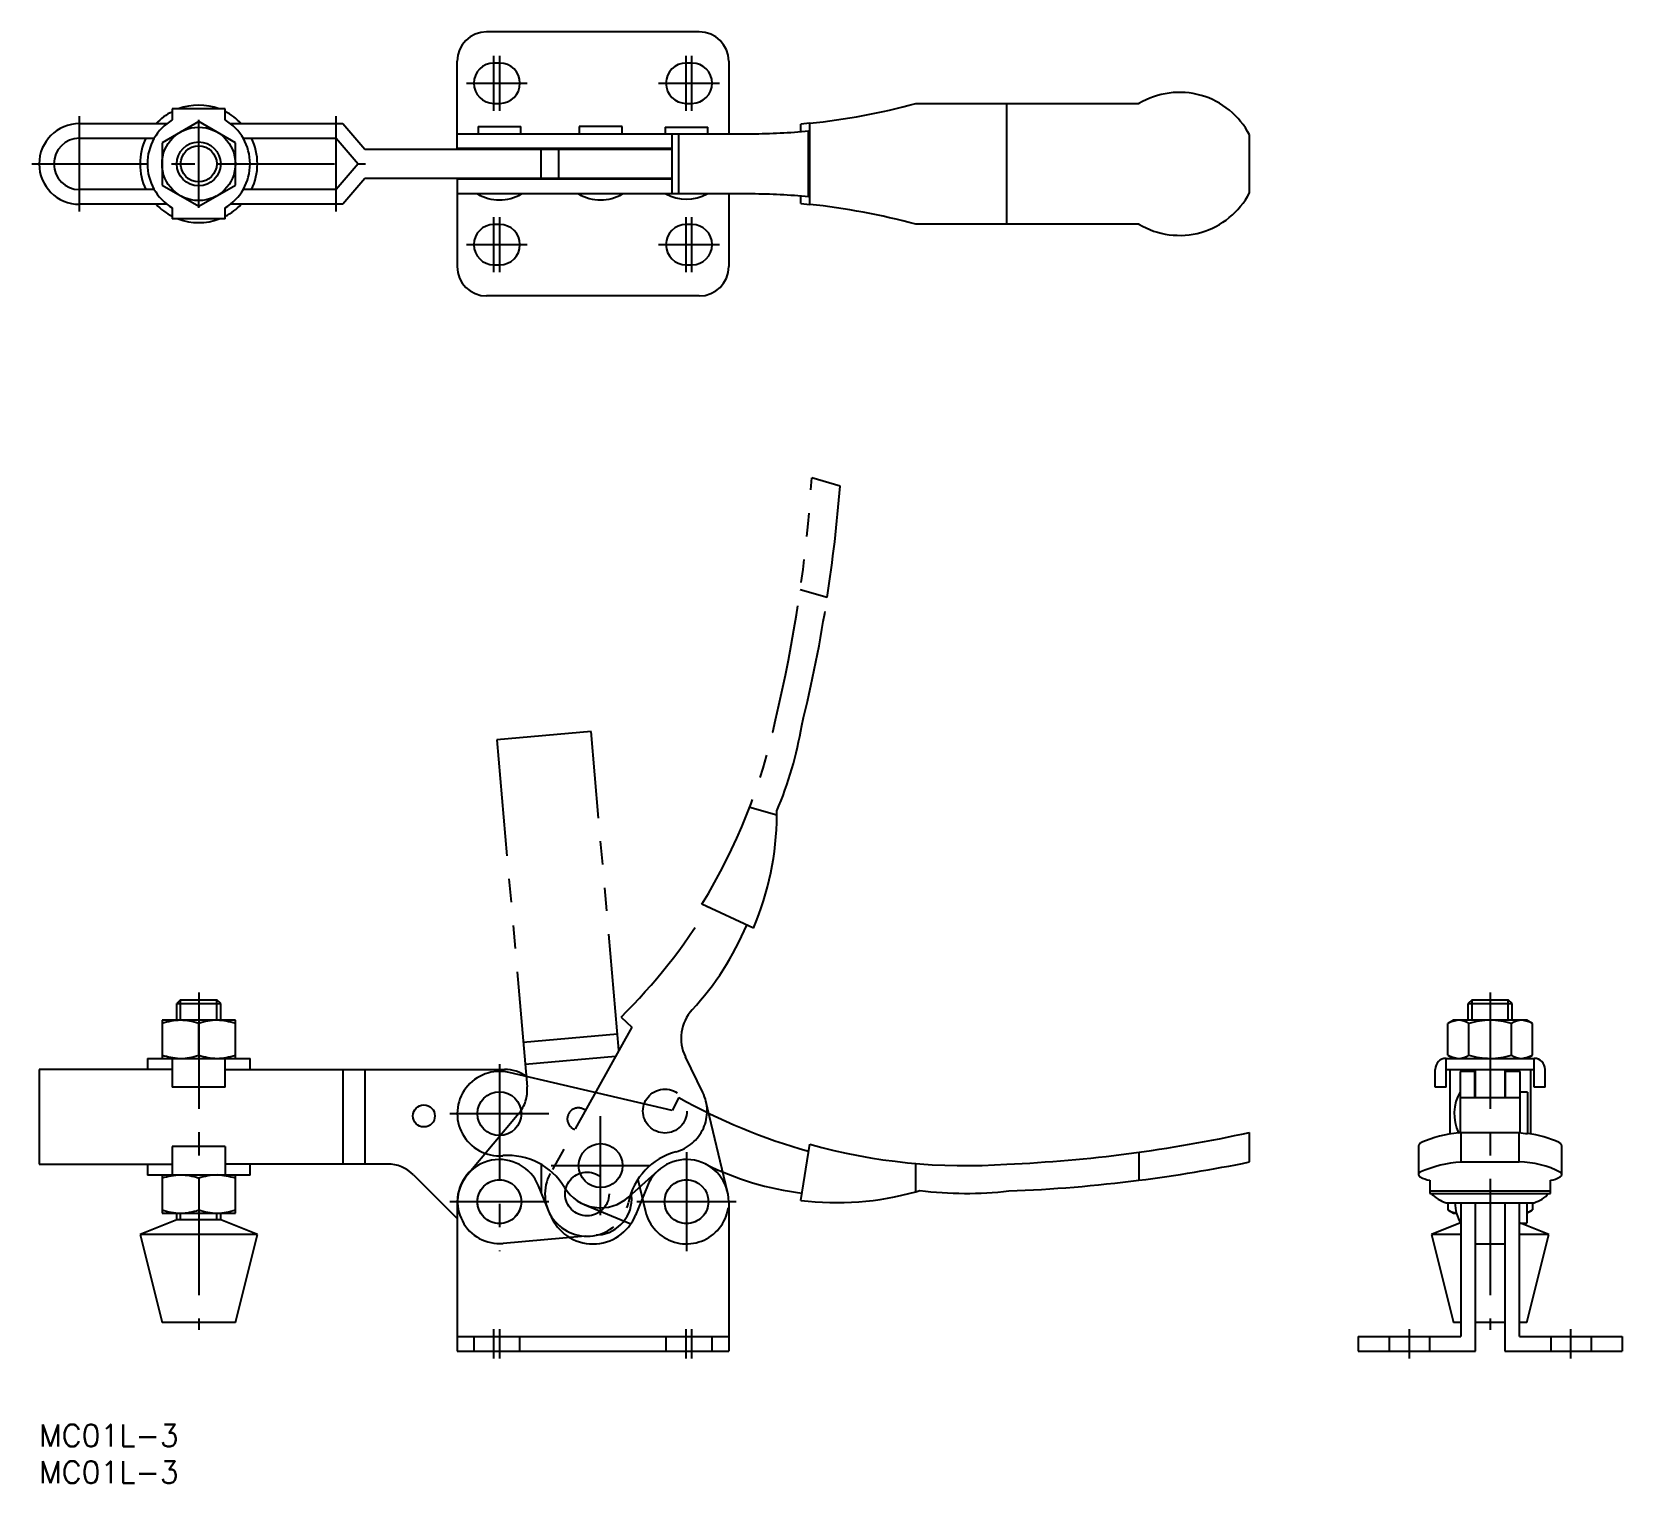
# Model space of a CAD drawing. Extents: x -1 to 216, y -8 to 190.
import ezdxf

# ---------------------------------------------------------------- set-up
doc = ezdxf.new("R2010")
doc.units = 0
doc.header["$LTSCALE"] = 0.5
for name, pattern in [('CENTER', [50.8, 31.75, -6.35, 6.35, -6.35]), ('DASHED', [19.05, 12.7, -6.35]), ('PHANTOM', [63.5, 31.75, -6.35, 6.35, -6.35, 6.35, -6.35])]:
    doc.linetypes.add(name, pattern=pattern)
for name, color, linetype in [('MSM_CENTER', 1, 'CENTER'), ('MSM_CONTINUOUS', 7, 'CONTINUOUS'), ('MSM_DASHED', 4, 'DASHED'), ('MSM_IMAGINARY', 6, 'PHANTOM'), ('MSM_NARROW', 5, 'CONTINUOUS'), ('MSM_PART_NUMBER', 7, 'CONTINUOUS')]:
    doc.layers.add(name, color=color, linetype=linetype)
doc.styles.get("Standard").update_dxf_attribs({"font": 'txt.shx', "height": 3, "bigfont": 'bigfont.shx'})

# ---------------------------------------------------------------- blocks, each defined once
blk = doc.blocks.new('*U3')
at = {"layer": 'MSM_PART_NUMBER'}
blk.add_text('MC01L-3', height=3, dxfattribs=at).set_placement((0, -3))
blk = doc.blocks.new('*U4')
at = {"layer": 'MSM_PART_NUMBER'}
blk.add_text('MC01L-3', height=3, dxfattribs=at).set_placement((0, -8))

msp = doc.modelspace()

# ---------------------------------------------------------------- linework, layer by layer
at = {"layer": 'MSM_CENTER'}
for p, q in [((62, 179.07), (62, 186.57)), ((62.8, 179.07), (62.8, 186.57)), ((88.2, 179.07), (88.2, 186.57)), ((89, 179.07), (89, 186.57)), ((58.25, 182.82), (66.55, 182.82)), ((84.45, 182.82), (92.75, 182.82)), ((5.5, 165.32), (5.5, 178.32)), ((21.75, 165.82), (21.75, 177.82)), ((40.5, 165.32), (40.5, 178.32)), ((-1, 171.82), (44.5, 171.82)), ((62, 157.07), (62, 164.57)), ((62.8, 157.07), (62.8, 164.57)), ((88.2, 157.07), (88.2, 164.57)), ((89, 157.07), (89, 164.57)), ((58.25, 160.82), (66.55, 160.82)), ((84.45, 160.82), (92.75, 160.82)), ((21.75, 58.9), (21.75, 12.9)), ((197.81, 58.9), (197.81, 12.9)), ((62.75, 49.12), (62.75, 23.62)), ((56, 42.37), (69.5, 42.37)), ((76.54, 28.54), (76.54, 42.04)), ((88.25, 37.12), (88.25, 23.62)), ((69.79, 35.29), (83.29, 35.29)), ((69.5, 30.37), (56, 30.37)), ((95, 30.37), (81.5, 30.37)), ((62, 9), (62, 13)), ((62.8, 9), (62.8, 13)), ((88.2, 9), (88.2, 13)), ((89, 9), (89, 13)), ((186.81, 9), (186.81, 13)), ((208.81, 9), (208.81, 13))]:
    msp.add_line(p, q, dxfattribs=at)
at = {"layer": 'MSM_CONTINUOUS'}
for p, q in [((90, 189.82), (61, 189.82)), ((57, 173.82), (57, 185.82)), ((62.8, 185.57), (62, 185.57)), ((89, 185.57), (88.2, 185.57)), ((94, 185.82), (94, 175.92)), ((62, 180.07), (62.8, 180.07)), ((88.2, 180.07), (89, 180.07)), ((119.51, 180.04), (149.94, 180.04)), ((131.94, 163.6), (131.94, 180.04)), ((18.14, 179.32), (18.14, 177.82)), ((25.36, 179.32), (18.14, 179.32)), ((25.36, 177.82), (25.36, 179.32)), ((5.5, 177.32), (17.42, 177.32)), ((21.75, 177.6), (16.75, 174.71)), ((26.75, 174.71), (21.75, 177.6)), ((26.08, 177.32), (41.42, 177.32)), ((41.42, 177.32), (44.42, 173.82)), ((57, 175.92), (97.13, 175.92)), ((59.83, 176.92), (65.68, 176.92)), ((59.83, 176.92), (59.83, 175.92)), ((65.68, 175.92), (65.68, 176.92)), ((79.47, 176.92), (73.62, 176.92)), ((73.62, 176.92), (73.62, 175.92)), ((79.47, 175.92), (79.47, 176.92)), ((85.33, 176.82), (91.18, 176.82)), ((85.33, 176.82), (85.33, 175.92)), ((86.28, 167.72), (86.28, 175.92)), ((87.2, 167.72), (87.2, 175.92)), ((91.18, 175.92), (91.18, 176.82)), ((105.05, 177.36), (103.83, 177.23)), ((103.83, 176.22), (103.83, 177.23)), ((104.9, 167.33), (104.9, 176.32)), ((105.05, 166.29), (105.05, 177.36)), ((165, 167.88), (165, 175.77)), ((5.5, 175.32), (15.69, 175.32)), ((16.75, 174.71), (16.75, 168.94)), ((26.75, 168.94), (26.75, 174.71)), ((27.81, 175.32), (40.5, 175.32)), ((40.5, 175.32), (43.5, 171.82)), ((44.42, 173.82), (86.28, 173.82)), ((86.28, 173.92), (57, 173.92)), ((60.33, 173.92), (60.33, 173.82)), ((65.18, 173.82), (65.18, 173.92)), ((68.45, 169.82), (68.45, 173.82)), ((70.79, 173.82), (70.79, 169.82)), ((74.12, 173.92), (74.12, 173.82)), ((78.97, 173.82), (78.97, 173.92)), ((43.5, 171.82), (40.5, 168.32)), ((44.42, 169.82), (41.42, 166.32)), ((86.28, 169.82), (44.42, 169.82)), ((57, 169.82), (57, 157.82)), ((86.28, 169.72), (57, 169.72)), ((60.33, 169.82), (60.33, 169.72)), ((65.18, 169.72), (65.18, 169.82)), ((74.12, 169.82), (74.12, 169.72)), ((78.97, 169.72), (78.97, 169.82)), ((15.69, 168.32), (5.5, 168.32)), ((16.75, 168.94), (21.75, 166.05)), ((21.75, 166.05), (26.75, 168.94)), ((40.5, 168.32), (27.81, 168.32)), ((97.13, 167.72), (57, 167.72)), ((94, 167.72), (94, 157.82)), ((103.83, 166.41), (103.83, 167.43)), ((17.42, 166.32), (5.5, 166.32)), ((18.14, 165.82), (18.14, 164.32)), ((25.36, 164.32), (25.36, 165.82)), ((41.42, 166.32), (26.08, 166.32)), ((103.83, 166.41), (105.05, 166.29)), ((25.36, 164.32), (18.14, 164.32)), ((62.8, 163.57), (62, 163.57)), ((89, 163.57), (88.2, 163.57)), ((149.94, 163.6), (119.51, 163.6)), ((62, 158.07), (62.8, 158.07)), ((88.2, 158.07), (89, 158.07)), ((90, 153.82), (61, 153.82)), ((19.29, 57.9), (18.75, 57.36)), ((18.75, 57.36), (24.75, 57.36)), ((18.75, 55.1), (18.75, 57.36)), ((19.29, 57.9), (24.21, 57.9)), ((24.75, 57.36), (24.21, 57.9)), ((24.75, 55.1), (24.75, 57.36)), ((195.35, 57.9), (194.81, 57.36)), ((194.81, 55.1), (194.81, 57.36)), ((194.81, 57.36), (200.81, 57.36)), ((195.35, 57.9), (200.27, 57.9)), ((200.81, 57.36), (200.27, 57.9)), ((200.81, 55.1), (200.81, 57.36)), ((26.75, 55.1), (16.75, 55.1)), ((16.75, 55.1), (16.75, 49.9)), ((21.75, 50.35), (21.75, 54.65)), ((26.75, 49.9), (26.75, 55.1)), ((192.81, 55.1), (192.04, 54.65)), ((192.04, 50.35), (192.04, 54.65)), ((202.81, 55.1), (192.81, 55.1)), ((194.92, 50.35), (194.92, 54.65)), ((200.7, 50.35), (200.7, 54.65)), ((203.58, 54.65), (202.81, 55.1)), ((203.58, 50.35), (203.58, 54.65)), ((14.75, 49.9), (14.75, 48.4)), ((14.75, 49.9), (28.75, 49.9)), ((18.14, 49.9), (18.14, 46)), ((25.36, 46), (25.36, 49.9)), ((28.75, 48.4), (28.75, 49.9)), ((191.81, 46), (191.81, 49.9)), ((191.81, 49.9), (203.81, 49.9)), ((192.04, 50.35), (192.81, 49.9)), ((202.81, 49.9), (203.58, 50.35)), ((203.81, 46), (203.81, 49.9)), ((18.14, 48.4), (0, 48.4)), ((0, 48.4), (0, 35.5)), ((25.36, 48.4), (63.45, 48.4)), ((41.42, 48.4), (41.42, 35.5)), ((44.42, 48.4), (44.42, 35.5)), ((86.28, 42.78), (64.06, 47.97)), ((190.31, 46), (190.31, 48.4)), ((191.81, 48.4), (203.81, 48.4)), ((192.31, 48.4), (192.31, 39.59)), ((195.71, 48.12), (193.71, 48.12)), ((193.71, 48.12), (193.71, 39.78)), ((195.71, 44.56), (195.71, 48.12)), ((195.81, 44.56), (195.81, 48.4)), ((199.81, 48.4), (199.81, 44.56)), ((199.91, 44.56), (199.91, 48.12)), ((201.91, 48.12), (199.91, 48.12)), ((201.91, 39.78), (201.91, 48.12)), ((203.31, 48.4), (203.31, 39.59)), ((205.31, 46), (205.31, 48.4)), ((25.36, 46), (18.14, 46)), ((191.81, 46), (190.31, 46)), ((205.31, 46), (203.81, 46)), ((87.2, 44.56), (86.28, 42.78)), ((193.71, 44.56), (201.91, 44.56)), ((195.81, 44.8), (195.71, 44.8)), ((199.91, 44.8), (199.81, 44.8)), ((202.91, 45.3), (201.91, 45.3)), ((202.91, 45.3), (202.91, 39.65)), ((165, 35.78), (165, 39.8)), ((193.87, 39.8), (201.75, 39.8)), ((193.87, 35.78), (193.87, 39.8)), ((201.75, 35.78), (201.75, 39.8)), ((18.14, 37.9), (18.14, 34)), ((25.36, 37.9), (18.14, 37.9)), ((25.36, 37.9), (25.36, 34)), ((103.83, 30.54), (105.05, 38.2)), ((149.94, 33.29), (149.94, 37.11)), ((188.06, 37.96), (188.06, 34.07)), ((207.56, 34.07), (207.56, 37.96)), ((0, 35.5), (18.14, 35.5)), ((14.75, 35.5), (14.75, 34)), ((47.49, 35.5), (25.36, 35.5)), ((28.75, 34), (28.75, 35.5)), ((68.45, 35.44), (68.45, 31.62)), ((119.51, 31.72), (119.51, 35.58)), ((193.87, 35.78), (201.75, 35.78)), ((28.75, 34), (14.75, 34)), ((16.75, 34), (16.75, 28.8)), ((21.75, 33.55), (21.75, 29.25)), ((26.75, 28.8), (26.75, 34)), ((51.02, 34.04), (57, 28.06)), ((69.71, 28.52), (68.08, 32.53)), ((80.4, 31.02), (84.39, 34.64)), ((82.92, 32.53), (81.29, 28.52)), ((189.59, 33.29), (189.59, 31.5)), ((206.03, 31.5), (206.03, 33.29)), ((57, 30.37), (57, 10)), ((94, 30.37), (94, 10)), ((189.59, 31.83), (206.03, 31.83)), ((189.59, 31.5), (206.03, 31.5)), ((16.75, 28.8), (26.75, 28.8)), ((18.75, 27.9), (18.75, 28.8)), ((24.75, 27.9), (24.75, 28.8)), ((74.31, 29.99), (80.65, 27.33)), ((191.81, 30.23), (203.81, 30.23)), ((192.04, 30.23), (192.04, 29.25)), ((192.04, 29.25), (192.81, 28.8)), ((192.81, 28.8), (193.22, 28.8)), ((193.81, 30.23), (193.81, 12)), ((195.81, 10), (195.81, 30.23)), ((199.81, 30.23), (199.81, 10)), ((201.81, 12), (201.81, 30.23)), ((202.81, 30.23), (202.81, 27.45)), ((202.81, 28.8), (203.58, 29.25)), ((203.58, 30.23), (203.58, 29.25)), ((18.75, 27.9), (13.75, 25.9)), ((24.75, 27.9), (18.75, 27.9)), ((29.75, 25.9), (24.75, 27.9)), ((193.75, 27.48), (189.81, 25.9)), ((201.81, 27.45), (202.81, 27.45)), ((205.81, 25.9), (201.95, 27.45)), ((13.75, 25.9), (16.75, 13.9)), ((29.75, 25.9), (13.75, 25.9)), ((26.75, 13.9), (29.75, 25.9)), ((193.81, 25.9), (189.81, 25.9)), ((189.81, 25.9), (192.81, 13.9)), ((195.81, 24.62), (199.81, 24.62)), ((205.81, 25.9), (201.81, 25.9)), ((202.81, 13.9), (205.81, 25.9)), ((26.75, 13.9), (16.75, 13.9)), ((193.81, 13.9), (192.81, 13.9)), ((199.81, 13.9), (195.81, 13.9)), ((202.81, 13.9), (201.81, 13.9)), ((57, 12), (94, 12)), ((179.81, 12), (193.81, 12)), ((179.81, 12), (179.81, 10)), ((201.81, 12), (215.81, 12)), ((215.81, 12), (215.81, 10)), ((57, 10), (94, 10)), ((179.81, 10), (195.81, 10)), ((199.81, 10), (215.81, 10))]:
    msp.add_line(p, q, dxfattribs=at)
for centre, radius in [((21.75, 171.82), 5), ((21.75, 171.82), 3), ((52.45, 42.06), 1.5), ((62.75, 42.37), 2.99), ((76.54, 35.29), 2.99), ((62.75, 30.37), 2.99), ((88.25, 30.37), 2.99)]:
    msp.add_circle(centre, radius, dxfattribs=at)
for centre, radius, start, end in [((61, 185.82), 4, 90, 180), ((90, 185.82), 4, 0, 90), ((62, 182.82), 2.75, 90, 270), ((62.8, 182.82), 2.75, 270, 90), ((88.2, 182.82), 2.75, 90, 270), ((89, 182.82), 2.75, 270, 90), ((95.17, 270.74), 93.91, 276.0392, 285.0238), ((155.46, 170.83), 10.74, 27.3508, 120.951), ((21.75, 171.82), 7, 121.0027, 238.9973), ((21.75, 171.82), 8, 116.7882, 136.5675), ((21.75, 171.82), 8, 69.6359, 110.3641), ((21.75, 171.82), 8, 43.4325, 63.2118), ((21.75, 171.82), 7, 301.0027, 58.9973), ((5.5, 171.82), 5.5, 90, 270), ((96.53, 264.98), 89.06, 270.3838, 275.3904), ((5.5, 171.82), 3.5, 90, 270), ((21.75, 171.82), 8, 154.0555, 205.9445), ((21.75, 171.82), 8, 334.0555, 25.9445), ((62.75, 172.92), 6, 240.0736, 299.9264), ((76.54, 172.92), 6, 240.0736, 299.9264), ((88.25, 173.02), 6, 242.0471, 297.9529), ((96.52, 78.48), 89.25, 84.6149, 89.6109), ((155.45, 172.84), 10.76, 239.1521, 332.5461), ((21.75, 171.82), 8, 223.4325, 243.2118), ((21.75, 171.82), 8, 296.7882, 316.5675), ((95.11, 72.58), 94.24, 74.992, 83.9451), ((21.75, 171.82), 8, 249.6359, 290.3641), ((62, 160.82), 2.75, 90, 270), ((62.8, 160.82), 2.75, 270, 90), ((88.2, 160.82), 2.75, 90, 270), ((89, 160.82), 2.75, 270, 90), ((61, 157.82), 4, 180, 270), ((90, 157.82), 4, 270, 0), ((19.68, 45.47), 9.64, 92.5558, 107.7003), ((19.06, 46.8), 8.3, 71.0725, 88.6713), ((24.46, 46.71), 8.4, 91.4308, 108.8254), ((23.83, 45.53), 9.58, 72.2515, 87.4924), ((193.82, 51.45), 3.66, 95.2947, 119.0896), ((193.3, 51.96), 3.14, 58.8918, 86.724), ((197.96, 44.55), 10.56, 90.8409, 106.7471), ((197.6, 44.2), 10.91, 73.51, 88.902), ((202.32, 51.98), 3.13, 93.217, 121.1672), ((201.81, 51.47), 3.64, 60.8456, 84.7702), ((19.7, 59.57), 9.68, 252.2616, 266.8079), ((19.06, 58.17), 8.28, 271.3031, 288.9531), ((24.44, 58.2), 8.3, 251.0725, 268.6713), ((23.8, 59.62), 9.73, 272.6314, 287.6248), ((191.81, 48.4), 1.5, 90, 180), ((193.81, 53.53), 3.64, 240.8456, 264.7702), ((193.3, 53.02), 3.13, 273.217, 301.1672), ((197.96, 60.45), 10.55, 253.2466, 269.1654), ((197.6, 60.8), 10.91, 271.098, 286.49), ((202.32, 53.03), 3.13, 238.8416, 266.7735), ((201.8, 53.55), 3.66, 275.2947, 299.0896), ((203.81, 48.4), 1.5, 0, 90), ((62.75, 42.37), 5.75, 76.8574, 274.5273), ((63.45, 43.4), 5, 53.4298, 90), ((126.34, 114.33), 80, 240.7059, 254.4547), ((198.91, 42.37), 6, 150.0736, 205.7904), ((123.39, 229.29), 194, 272.5248, 282.3853), ((195.39, 22.11), 17.75, 96.0917, 113.2257), ((192.53, 48.91), 9.2, 276.0707, 278.3261), ((238.15, 299.03), 261.77, 262.0077, 262.2633), ((201.19, 25.33), 14.42, 65.2229, 83.1324), ((126.34, 114.33), 79.05, 254.3761, 274.0595), ((188.75, 37.81), 0.709, 120.6535, 167.9789), ((206.87, 37.81), 0.709, 12.0211, 59.3465), ((47.49, 30.5), 5, 45, 90), ((62.75, 30.37), 5.75, 22.1179, 180), ((63.91, 27.67), 9, 31.1205, 94.5273), ((88.25, 30.37), 5.75, 0, 157.8821), ((108.89, 71.59), 40.35, 243.3986, 263.023), ((124.54, 233.8), 202.11, 277.2178, 281.5473), ((194.88, 19.78), 16.03, 93.6135, 114.4557), ((201.7, 23.64), 12.14, 61.9033, 89.7286), ((19.7, 24.26), 9.75, 92.6468, 107.6093), ((19.06, 25.7), 8.3, 71.0725, 88.6713), ((24.44, 25.73), 8.28, 91.3031, 108.9531), ((23.83, 24.43), 9.58, 72.2515, 87.4924), ((124.56, 233.69), 202, 272.1702, 277.2165), ((188.4, 34.07), 0.345, 117.8814, 248.5138), ((190.4, 37.74), 4.53, 241.9714, 259.6545), ((205.61, 36.56), 3.3, 277.2359, 302.6342), ((207.23, 34.07), 0.333, 299.8539, 55.9077), ((76.54, 35.29), 5.75, 211.1205, 312.1023), ((108.69, 70.53), 40.29, 263.0719, 285.5794), ((108.75, 69.77), 39.54, 285.796, 286.6264), ((126.34, 83.1), 51.6, 263.0135, 276.5312), ((192.99, 34.31), 4.25, 221.4189, 253.8894), ((202.55, 34.44), 4.39, 286.6753, 318.0165), ((19.67, 38.37), 9.58, 252.2515, 267.4924), ((19.06, 37.07), 8.28, 271.3031, 288.9531), ((24.44, 37.1), 8.3, 251.0725, 268.6713), ((23.82, 38.43), 9.64, 272.5558, 287.7003), ((75.5, 30.87), 6.25, 202.1179, 337.8821), ((193.67, 31.88), 3.1, 238.204, 261.5908), ((199.01, 30.37), 6, 181.337, 209.9264), ((201.71, 32.42), 3.69, 287.4279, 300.6175)]:
    msp.add_arc(centre, radius, start, end, dxfattribs=at)
at = {"layer": 'MSM_DASHED'}
for p, q in [((59.25, 12), (59.25, 10)), ((65.55, 10), (65.55, 12)), ((85.45, 12), (85.45, 10)), ((91.75, 10), (91.75, 12)), ((184.06, 12), (184.06, 10)), ((189.56, 12), (189.56, 10)), ((206.06, 12), (206.06, 10)), ((211.56, 12), (211.56, 10))]:
    msp.add_line(p, q, dxfattribs=at)
at = {"layer": 'MSM_IMAGINARY'}
for p, q in [((109.19, 127.9), (105.32, 129.01)), ((107.44, 112.73), (103.76, 113.78)), ((75.24, 94.45), (62.39, 93.33)), ((62.39, 93.33), (66.53, 46.02)), ((79.04, 51.02), (75.24, 94.45)), ((100.57, 83.05), (96.87, 84.11)), ((97.39, 67.65), (90.36, 70.93)), ((79.33, 55.52), (80.79, 54.15)), ((78.85, 53.19), (66, 52.07)), ((80.79, 54.15), (69.68, 34.21)), ((78.56, 50.15), (66.26, 49.08)), ((90.47, 45.26), (88.1, 50.09)), ((93.84, 31.7), (90.9, 44.06)), ((65.38, 42.37), (58.38, 34.03)), ((81.62, 33.4), (82.66, 29.04)), ((80.77, 31.24), (80.74, 31.65)), ((74.45, 25.67), (63.25, 24.69)), ((76.23, 25.83), (75.95, 25.8))]:
    msp.add_line(p, q, dxfattribs=at)
for centre in [(85.31, 42.72), (62.75, 30.37), (74.7, 31.42), (88.25, 30.37)]:
    msp.add_circle(centre, 2.99, dxfattribs=at)
for centre, radius, start, end in [((-88.29, 141.18), 194, 346.5425, 356.403), ((-92.32, 143.53), 202.11, 351.2354, 355.565), ((-92.2, 143.51), 202, 346.1878, 351.2342), ((23.03, 112.36), 79.05, 328.3937, 348.0771), ((53.06, 103.76), 51.6, 337.0311, 350.5488), ((60.28, 83.34), 40.29, 337.0896, 359.597), ((61.03, 83.18), 39.54, 359.8137, 0.6441), ((23.03, 112.36), 80, 314.7235, 328.4723), ((59.32, 83.82), 40.35, 317.4162, 337.0406), ((93.26, 52.63), 5.75, 137.4162, 206.12), ((61.55, 45.59), 5, 320, 5), ((85.31, 42.72), 5.75, 285.1382, 26.12), ((73.5, 41.65), 1.5, 49.9254, 251.8247), ((89.16, 28.49), 9, 105.1382, 168.5449), ((62.75, 30.37), 5.7, 140, 275), ((74.7, 31.42), 5.75, 150.875, 348.5449), ((75.79, 30.81), 5, 275, 5), ((88.25, 30.37), 5.75, 193.3916, 13.3917)]:
    msp.add_arc(centre, radius, start, end, dxfattribs=at)
at = {"layer": 'MSM_NARROW'}
for p, q in [((19.29, 55.1), (19.29, 57.9)), ((24.21, 55.1), (24.21, 57.9)), ((195.35, 55.1), (195.35, 57.9)), ((200.27, 55.1), (200.27, 57.9)), ((19.29, 27.9), (19.29, 28.8)), ((24.21, 27.9), (24.21, 28.8))]:
    msp.add_line(p, q, dxfattribs=at)
msp.add_circle((21.75, 171.82), 2.46, dxfattribs=at)

# ---------------------------------------------------------------- block references
at = {"layer": 'MSM_CONTINUOUS'}
for name in ['*U3', '*U4']:
    msp.add_blockref(name, (0, 0), dxfattribs=at)

doc.saveas('drawing.dxf')
